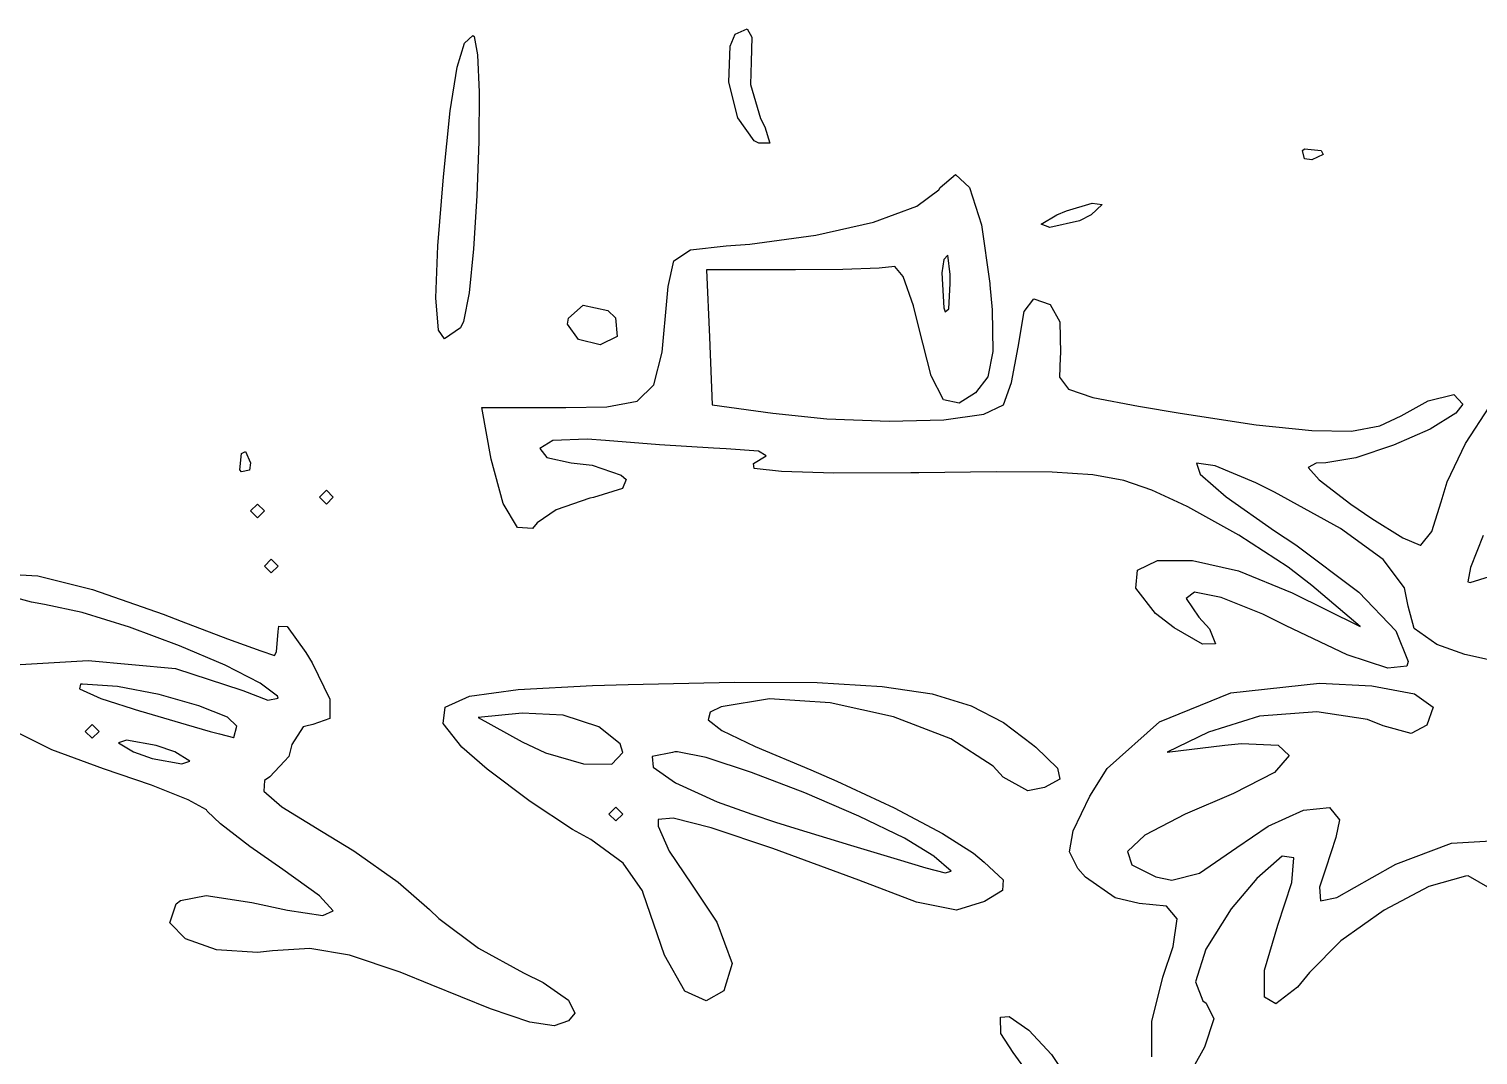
# Model space of a CAD drawing. Extents: x 111.7 to 189.1, y -142.8 to -74.9.
# Drawn here: x 161.72 to 172.53, y -114.61 to -106.95 of the extents above; entities that cross this region are included whole.
import ezdxf

# ---------------------------------------------------------------- set-up
doc = ezdxf.new("R2010")
doc.units = 0
doc.layers.add('BLACK', color=7, linetype='CONTINUOUS')

msp = doc.modelspace()

# ---------------------------------------------------------------- linework, layer by layer
at = {"layer": 'BLACK', "linetype": 'CONTINUOUS'}
for p, q in [((164.965, -107.054), (165.028, -106.998)), ((165.028, -106.998), (165.037, -107.005)), ((165.037, -107.005), (165.064, -107.142)), ((166.948, -107.077), (166.986, -106.987)), ((166.986, -106.987), (167.074, -106.948)), ((167.074, -106.948), (167.111, -107.01)), ((167.111, -107.01), (167.104, -107.194)), ((164.911, -107.233), (164.965, -107.054)), ((165.064, -107.142), (165.075, -107.421)), ((166.937, -107.346), (166.948, -107.077)), ((164.859, -107.559), (164.911, -107.233)), ((167.104, -107.194), (167.099, -107.363)), ((167.006, -107.611), (166.937, -107.346)), ((167.099, -107.363), (167.175, -107.617)), ((165.075, -107.421), (165.072, -107.789)), ((164.809, -108.052), (164.859, -107.559)), ((167.128, -107.782), (167.006, -107.611)), ((167.175, -107.617), (167.207, -107.678)), ((167.207, -107.678), (167.244, -107.8)), ((165.072, -107.789), (165.058, -108.195)), ((167.162, -107.8), (167.128, -107.782)), ((167.244, -107.8), (167.162, -107.8)), ((171.219, -107.855), (171.234, -107.843)), ((171.234, -107.917), (171.219, -107.855)), ((171.234, -107.843), (171.357, -107.855)), ((171.373, -107.886), (171.288, -107.924)), ((171.357, -107.855), (171.373, -107.886)), ((171.288, -107.924), (171.234, -107.917)), ((164.767, -108.567), (164.809, -108.052)), ((168.514, -108.131), (168.63, -108.035)), ((168.63, -108.035), (168.735, -108.132)), ((165.058, -108.195), (165.033, -108.589)), ((168.34, -108.272), (168.504, -108.148)), ((168.504, -108.148), (168.514, -108.131)), ((168.735, -108.132), (168.823, -108.411)), ((168.018, -108.39), (168.34, -108.272)), ((169.27, -108.405), (169.386, -108.335)), ((169.386, -108.335), (169.457, -108.306)), ((169.457, -108.306), (169.649, -108.248)), ((169.643, -108.335), (169.554, -108.381)), ((169.723, -108.258), (169.643, -108.335)), ((169.649, -108.248), (169.723, -108.258)), ((167.587, -108.488), (168.018, -108.39)), ((168.823, -108.411), (168.885, -108.849)), ((169.334, -108.429), (169.27, -108.405)), ((169.554, -108.381), (169.334, -108.429)), ((166.918, -108.568), (167.094, -108.555)), ((167.094, -108.555), (167.587, -108.488)), ((164.752, -108.956), (164.767, -108.567)), ((165.033, -108.589), (165, -108.918)), ((166.529, -108.68), (166.652, -108.597)), ((166.652, -108.597), (166.918, -108.568)), ((168.573, -108.638), (168.543, -108.67)), ((168.589, -108.78), (168.573, -108.638)), ((166.485, -108.871), (166.529, -108.68)), ((167.436, -108.747), (166.771, -108.747)), ((166.771, -108.747), (166.793, -109.25)), ((167.79, -108.743), (167.436, -108.747)), ((168.059, -108.733), (167.79, -108.743)), ((168.177, -108.721), (168.059, -108.733)), ((168.24, -108.796), (168.177, -108.721)), ((168.543, -108.67), (168.527, -108.769)), ((168.527, -108.769), (168.543, -109.029)), ((166.478, -108.952), (166.485, -108.871)), ((168.317, -109.015), (168.24, -108.796)), ((168.58, -109.037), (168.59, -108.849)), ((168.59, -108.849), (168.589, -108.78)), ((168.885, -108.849), (168.886, -108.859)), ((168.886, -108.859), (168.902, -109.044)), ((164.773, -109.196), (164.752, -108.956)), ((165, -108.918), (164.959, -109.132)), ((166.441, -109.36), (166.478, -108.952)), ((169.142, -109.058), (169.213, -108.964)), ((169.213, -108.964), (169.337, -109.006)), ((165.741, -109.106), (165.852, -109.009)), ((165.852, -109.009), (166.036, -109.05)), ((166.036, -109.05), (166.093, -109.105)), ((168.356, -109.176), (168.317, -109.015)), ((168.543, -109.029), (168.553, -109.059)), ((168.553, -109.059), (168.58, -109.037)), ((168.902, -109.044), (168.909, -109.357)), ((169.097, -109.324), (169.142, -109.058)), ((169.337, -109.006), (169.407, -109.134)), ((164.817, -109.261), (164.773, -109.196)), ((164.937, -109.179), (164.817, -109.261)), ((164.959, -109.132), (164.937, -109.179)), ((165.735, -109.153), (165.741, -109.106)), ((165.816, -109.266), (165.735, -109.153)), ((166.093, -109.105), (166.105, -109.245)), ((168.449, -109.537), (168.356, -109.176)), ((169.407, -109.134), (169.414, -109.368)), ((165.979, -109.305), (165.816, -109.266)), ((166.105, -109.245), (165.979, -109.305)), ((166.793, -109.25), (166.815, -109.754)), ((166.379, -109.604), (166.441, -109.36)), ((168.909, -109.357), (168.871, -109.546)), ((169.048, -109.587), (169.097, -109.324)), ((169.097, -109.324), (169.097, -109.324)), ((169.41, -109.4), (169.405, -109.547)), ((169.414, -109.368), (169.41, -109.4)), ((166.254, -109.727), (166.379, -109.604)), ((168.541, -109.717), (168.449, -109.537)), ((168.871, -109.546), (168.779, -109.664)), ((168.987, -109.754), (169.048, -109.587)), ((169.405, -109.547), (169.472, -109.637)), ((169.472, -109.637), (169.654, -109.699)), ((166.029, -109.77), (166.254, -109.727)), ((168.656, -109.742), (168.541, -109.717)), ((168.779, -109.664), (168.656, -109.742)), ((169.654, -109.699), (169.996, -109.764)), ((171.956, -109.836), (172.156, -109.724)), ((172.156, -109.724), (172.348, -109.676)), ((172.348, -109.676), (172.416, -109.749)), ((165.166, -110.161), (165.095, -109.775)), ((165.095, -109.775), (165.722, -109.775)), ((165.722, -109.775), (166.029, -109.77)), ((166.815, -109.754), (167.266, -109.816)), ((167.266, -109.816), (167.67, -109.858)), ((168.542, -109.865), (168.842, -109.823)), ((168.842, -109.823), (168.987, -109.754)), ((169.996, -109.764), (170.306, -109.816)), ((170.306, -109.816), (170.874, -109.903)), ((171.796, -109.912), (171.956, -109.836)), ((172.364, -109.817), (172.171, -109.935)), ((172.416, -109.749), (172.364, -109.817)), ((172.436, -110.043), (172.616, -109.763)), ((167.67, -109.858), (168.135, -109.877)), ((168.135, -109.877), (168.542, -109.865)), ((170.874, -109.903), (171.289, -109.947)), ((171.289, -109.947), (171.585, -109.95)), ((171.585, -109.95), (171.796, -109.912)), ((172.171, -109.935), (171.899, -110.055)), ((165.624, -110.021), (165.529, -110.08)), ((165.882, -110.01), (165.624, -110.021)), ((166.018, -110.02), (165.882, -110.01)), ((166.421, -110.052), (166.018, -110.02)), ((166.824, -110.077), (166.421, -110.052)), ((171.899, -110.055), (171.617, -110.149)), ((172.298, -110.328), (172.436, -110.043)), ((163.289, -110.24), (163.301, -110.118)), ((163.301, -110.118), (163.332, -110.102)), ((163.332, -110.102), (163.37, -110.186)), ((165.254, -110.49), (165.166, -110.161)), ((165.529, -110.08), (165.58, -110.147)), ((165.58, -110.147), (165.761, -110.188)), ((166.918, -110.082), (166.824, -110.077)), ((167.16, -110.1), (166.918, -110.082)), ((167.123, -110.191), (167.218, -110.134)), ((167.218, -110.134), (167.16, -110.1)), ((171.617, -110.149), (171.393, -110.186)), ((163.301, -110.255), (163.289, -110.24)), ((163.362, -110.241), (163.301, -110.255)), ((163.37, -110.186), (163.362, -110.241)), ((165.761, -110.188), (165.918, -110.205)), ((165.918, -110.205), (166.134, -110.28)), ((166.134, -110.28), (166.173, -110.311)), ((167.128, -110.229), (167.123, -110.191)), ((167.33, -110.253), (167.128, -110.229)), ((167.721, -110.265), (167.33, -110.253)), ((168.296, -110.262), (167.721, -110.265)), ((168.357, -110.261), (168.296, -110.262)), ((168.935, -110.254), (168.357, -110.261)), ((169.352, -110.257), (168.935, -110.254)), ((169.654, -110.278), (169.352, -110.257)), ((169.886, -110.32), (169.654, -110.278)), ((170.566, -110.21), (170.427, -110.19)), ((170.427, -110.19), (170.455, -110.271)), ((170.455, -110.271), (170.65, -110.441)), ((170.871, -110.337), (170.566, -110.21)), ((171.32, -110.189), (171.262, -110.223)), ((171.262, -110.223), (171.344, -110.315)), ((171.393, -110.186), (171.32, -110.189)), ((163.884, -110.443), (163.935, -110.392)), ((163.935, -110.392), (163.987, -110.443)), ((166.145, -110.379), (165.929, -110.445)), ((166.173, -110.311), (166.145, -110.379)), ((170.094, -110.391), (169.886, -110.32)), ((170.322, -110.496), (170.094, -110.391)), ((171.009, -110.405), (170.871, -110.337)), ((171.344, -110.315), (171.58, -110.495)), ((172.253, -110.478), (172.298, -110.328)), ((163.37, -110.546), (163.421, -110.495)), ((163.421, -110.495), (163.473, -110.546)), ((163.935, -110.495), (163.884, -110.443)), ((163.987, -110.443), (163.935, -110.495)), ((165.362, -110.67), (165.254, -110.49)), ((165.902, -110.451), (165.651, -110.537)), ((165.929, -110.445), (165.902, -110.451)), ((170.362, -110.516), (170.322, -110.496)), ((170.65, -110.441), (171.01, -110.694)), ((171.503, -110.678), (171.009, -110.405)), ((171.58, -110.495), (171.737, -110.604)), ((172.183, -110.701), (172.253, -110.478)), ((163.421, -110.598), (163.37, -110.546)), ((163.473, -110.546), (163.421, -110.598)), ((165.651, -110.537), (165.508, -110.635)), ((170.744, -110.727), (170.362, -110.516)), ((171.737, -110.604), (171.968, -110.747)), ((165.472, -110.678), (165.362, -110.67)), ((165.508, -110.635), (165.472, -110.678)), ((171.01, -110.694), (171.17, -110.8)), ((171.82, -110.91), (171.503, -110.678)), ((172.103, -110.803), (172.183, -110.701)), ((171.111, -110.966), (170.744, -110.727)), ((171.17, -110.8), (171.638, -111.152)), ((171.968, -110.747), (172.097, -110.803)), ((172.097, -110.803), (172.103, -110.803)), ((172.567, -110.73), (172.472, -110.969)), ((163.473, -110.958), (163.524, -110.906)), ((163.524, -110.906), (163.575, -110.958)), ((169.988, -110.988), (170.137, -110.917)), ((170.137, -110.917), (170.397, -110.916)), ((170.397, -110.916), (170.741, -110.994)), ((171.979, -111.12), (171.82, -110.91)), ((161.518, -111.015), (161.782, -111.031)), ((161.782, -111.031), (162.189, -111.133)), ((163.524, -111.009), (163.473, -110.958)), ((163.575, -110.958), (163.524, -111.009)), ((169.974, -111.123), (169.988, -110.988)), ((170.741, -110.994), (171.142, -111.158)), ((171.288, -111.102), (171.111, -110.966)), ((172.472, -110.969), (172.452, -111.076)), ((172.469, -111.081), (172.615, -111.035)), ((162.189, -111.133), (162.718, -111.317)), ((170.123, -111.312), (169.974, -111.123)), ((171.648, -111.41), (171.288, -111.102)), ((171.638, -111.152), (171.916, -111.441)), ((172.008, -111.257), (171.979, -111.12)), ((172.452, -111.076), (172.469, -111.081)), ((161.735, -111.228), (161.507, -111.166)), ((161.833, -111.244), (161.735, -111.228)), ((162.113, -111.305), (161.833, -111.244)), ((170.413, -111.153), (170.35, -111.201)), ((170.35, -111.201), (170.446, -111.34)), ((170.612, -111.193), (170.413, -111.153)), ((170.924, -111.318), (170.612, -111.193)), ((171.142, -111.158), (171.648, -111.41)), ((172.053, -111.425), (172.008, -111.257)), ((162.465, -111.415), (162.113, -111.305)), ((162.718, -111.317), (162.852, -111.369)), ((170.26, -111.42), (170.123, -111.312)), ((170.446, -111.34), (170.524, -111.427)), ((171.097, -111.403), (170.924, -111.318)), ((162.838, -111.553), (162.465, -111.415)), ((162.852, -111.369), (163.198, -111.5)), ((163.562, -111.599), (163.576, -111.446)), ((163.576, -111.446), (163.58, -111.406)), ((163.58, -111.406), (163.643, -111.409)), ((163.643, -111.409), (163.781, -111.603)), ((170.472, -111.541), (170.26, -111.42)), ((170.524, -111.427), (170.57, -111.539)), ((171.553, -111.62), (171.097, -111.403)), ((171.916, -111.441), (172.008, -111.671)), ((172.222, -111.544), (172.053, -111.425)), ((163.181, -111.699), (162.838, -111.553)), ((163.198, -111.5), (163.445, -111.592)), ((170.57, -111.539), (170.472, -111.541)), ((172.429, -111.617), (172.222, -111.544)), ((161.375, -111.708), (162.158, -111.663)), ((162.158, -111.663), (162.809, -111.723)), ((163.445, -111.592), (163.547, -111.626)), ((163.547, -111.626), (163.562, -111.599)), ((163.781, -111.603), (163.828, -111.68)), ((163.828, -111.68), (163.961, -111.951)), ((171.855, -111.721), (171.553, -111.62)), ((172.008, -111.671), (171.997, -111.706)), ((172.757, -111.691), (172.429, -111.617)), ((162.809, -111.723), (163.305, -111.885)), ((163.442, -111.831), (163.181, -111.699)), ((171.997, -111.706), (171.855, -111.721)), ((162.101, -111.84), (162.094, -111.874)), ((162.094, -111.874), (162.253, -111.946)), ((162.116, -111.839), (162.101, -111.84)), ((162.377, -111.858), (162.116, -111.839)), ((162.688, -111.918), (162.377, -111.858)), ((163.305, -111.885), (163.311, -111.888)), ((163.311, -111.888), (163.498, -111.96)), ((163.57, -111.928), (163.442, -111.831)), ((165.004, -111.929), (165.366, -111.879)), ((165.366, -111.879), (165.92, -111.85)), ((165.92, -111.85), (166.187, -111.842)), ((166.187, -111.842), (166.977, -111.825)), ((166.977, -111.825), (167.598, -111.828)), ((167.598, -111.828), (168.082, -111.856)), ((168.082, -111.856), (168.455, -111.913)), ((170.152, -112.12), (170.685, -111.905)), ((170.685, -111.905), (171.346, -111.833)), ((171.346, -111.833), (171.736, -111.851)), ((171.736, -111.851), (172.054, -111.912)), ((162.253, -111.946), (162.547, -112.041)), ((162.984, -112.001), (162.688, -111.918)), ((163.198, -112.087), (162.984, -112.001)), ((163.498, -111.96), (163.575, -111.944)), ((163.575, -111.944), (163.57, -111.928)), ((163.961, -111.951), (163.962, -112.097)), ((164.807, -112.134), (164.822, -112.011)), ((164.822, -112.011), (165.004, -111.929)), ((166.881, -112.009), (166.799, -112.049)), ((167.242, -111.948), (166.881, -112.009)), ((167.694, -111.979), (167.242, -111.948)), ((168.167, -112.084), (167.694, -111.979)), ((168.455, -111.913), (168.747, -112.001)), ((168.747, -112.001), (168.987, -112.126)), ((172.054, -111.912), (172.195, -112.012)), ((172.195, -112.012), (172.147, -112.145)), ((162.547, -112.041), (162.551, -112.042)), ((162.551, -112.042), (162.889, -112.14)), ((163.267, -112.152), (163.198, -112.087)), ((163.962, -112.097), (163.833, -112.14)), ((165.396, -112.057), (165.067, -112.089)), ((165.067, -112.089), (165.396, -112.269)), ((165.702, -112.072), (165.396, -112.057)), ((165.968, -112.157), (165.702, -112.072)), ((166.799, -112.049), (166.784, -112.106)), ((166.784, -112.106), (166.887, -112.185)), ((168.595, -112.247), (168.167, -112.084)), ((169.761, -112.47), (170.152, -112.12)), ((170.898, -112.079), (170.517, -112.197)), ((171.326, -112.047), (170.898, -112.079)), ((171.705, -112.103), (171.326, -112.047)), ((171.82, -112.15), (171.705, -112.103)), ((161.887, -112.33), (161.613, -112.192)), ((162.187, -112.14), (162.136, -112.192)), ((162.136, -112.192), (162.187, -112.243)), ((162.239, -112.192), (162.187, -112.14)), ((162.187, -112.243), (162.239, -112.192)), ((162.889, -112.14), (163.069, -112.192)), ((163.069, -112.192), (163.137, -112.211)), ((163.137, -112.211), (163.241, -112.239)), ((163.245, -112.239), (163.267, -112.152)), ((163.761, -112.157), (163.678, -112.289)), ((163.782, -112.152), (163.761, -112.157)), ((163.833, -112.14), (163.782, -112.152)), ((164.946, -112.309), (164.807, -112.134)), ((166.128, -112.286), (165.968, -112.157)), ((166.887, -112.185), (167.134, -112.304)), ((168.987, -112.126), (169.204, -112.29)), ((170.517, -112.197), (170.208, -112.347)), ((172.03, -112.209), (171.82, -112.15)), ((172.147, -112.145), (172.03, -112.209)), ((162.271, -112.471), (161.887, -112.33)), ((162.444, -112.257), (162.384, -112.278)), ((162.384, -112.278), (162.496, -112.346)), ((162.664, -112.297), (162.444, -112.257)), ((162.804, -112.346), (162.664, -112.297)), ((163.241, -112.239), (163.245, -112.239)), ((163.678, -112.289), (163.655, -112.379)), ((165.136, -112.474), (164.946, -112.309)), ((165.396, -112.269), (165.571, -112.352)), ((166.146, -112.349), (166.128, -112.286)), ((167.134, -112.304), (167.549, -112.48)), ((168.911, -112.451), (168.595, -112.247)), ((169.204, -112.29), (169.228, -112.311)), ((169.228, -112.311), (169.391, -112.467)), ((170.208, -112.347), (170.639, -112.295)), ((170.639, -112.295), (170.763, -112.283)), ((170.763, -112.283), (171.037, -112.295)), ((171.037, -112.295), (171.12, -112.372)), ((162.496, -112.346), (162.636, -112.395)), ((162.636, -112.395), (162.856, -112.434)), ((162.916, -112.414), (162.804, -112.346)), ((162.856, -112.434), (162.916, -112.414)), ((163.622, -112.414), (163.514, -112.531)), ((163.655, -112.379), (163.622, -112.414)), ((165.571, -112.352), (165.854, -112.435)), ((165.854, -112.435), (166.064, -112.436)), ((166.064, -112.436), (166.146, -112.349)), ((166.518, -112.349), (166.366, -112.379)), ((166.366, -112.379), (166.374, -112.46)), ((166.536, -112.346), (166.518, -112.349)), ((166.556, -112.346), (166.536, -112.346)), ((166.77, -112.388), (166.556, -112.346)), ((167.107, -112.498), (166.77, -112.388)), ((171.12, -112.372), (171.01, -112.498)), ((162.63, -112.594), (162.271, -112.471)), ((163.514, -112.531), (163.474, -112.559)), ((165.456, -112.715), (165.136, -112.474)), ((166.374, -112.46), (166.541, -112.577)), ((167.506, -112.652), (167.107, -112.498)), ((167.549, -112.48), (167.745, -112.564)), ((168.985, -112.533), (168.911, -112.451)), ((169.169, -112.636), (168.985, -112.533)), ((169.408, -112.55), (169.294, -112.612)), ((169.391, -112.467), (169.408, -112.55)), ((169.632, -112.675), (169.761, -112.47)), ((171.01, -112.498), (170.703, -112.655)), ((162.904, -112.703), (162.63, -112.594)), ((163.474, -112.559), (163.468, -112.639)), ((163.468, -112.639), (163.602, -112.756)), ((166.541, -112.577), (166.851, -112.718)), ((167.907, -112.824), (167.506, -112.652)), ((167.745, -112.564), (168.172, -112.764)), ((169.294, -112.612), (169.169, -112.636)), ((170.703, -112.655), (170.343, -112.811)), ((163.04, -112.779), (162.904, -112.703)), ((163.602, -112.756), (163.899, -112.936)), ((165.772, -112.924), (165.456, -112.715)), ((166.095, -112.757), (166.043, -112.809)), ((166.146, -112.809), (166.095, -112.757)), ((166.851, -112.718), (167.111, -112.809)), ((168.172, -112.764), (168.532, -112.954)), ((169.508, -112.935), (169.632, -112.675)), ((171.227, -112.78), (171.42, -112.76)), ((171.42, -112.76), (171.494, -112.853)), ((163.045, -112.787), (163.04, -112.779)), ((163.144, -112.883), (163.045, -112.787)), ((166.043, -112.809), (166.095, -112.86)), ((166.095, -112.86), (166.146, -112.809)), ((166.523, -112.841), (166.41, -112.849)), ((166.41, -112.849), (166.41, -112.901)), ((166.807, -112.913), (166.523, -112.841)), ((167.111, -112.809), (167.286, -112.869)), ((167.286, -112.869), (167.43, -112.914)), ((168.248, -112.989), (167.907, -112.824)), ((170.343, -112.811), (170.042, -112.968)), ((170.963, -112.9), (171.227, -112.78)), ((171.494, -112.853), (171.468, -112.984)), ((163.364, -113.052), (163.144, -112.883)), ((163.899, -112.936), (164.141, -113.084)), ((165.908, -113), (165.772, -112.924)), ((166.41, -112.901), (166.494, -113.086)), ((167.267, -113.066), (166.807, -112.913)), ((167.43, -112.914), (167.846, -113.042)), ((168.468, -113.124), (168.248, -112.989)), ((168.532, -112.954), (168.763, -113.102)), ((169.48, -113.091), (169.508, -112.935)), ((170.042, -112.968), (169.914, -113.089)), ((170.73, -113.06), (170.963, -112.9)), ((171.468, -112.984), (171.393, -113.213)), ((163.61, -113.224), (163.364, -113.052)), ((164.141, -113.084), (164.471, -113.318)), ((166.149, -113.177), (165.908, -113)), ((166.494, -113.086), (166.66, -113.334)), ((167.907, -113.302), (167.267, -113.066)), ((167.846, -113.042), (168.194, -113.147)), ((169.543, -113.215), (169.48, -113.091)), ((169.914, -113.089), (169.945, -113.188)), ((170.451, -113.25), (170.73, -113.06)), ((171.915, -113.184), (172.331, -113.026)), ((172.331, -113.026), (172.669, -113.008)), ((166.295, -113.382), (166.149, -113.177)), ((168.194, -113.147), (168.409, -113.21)), ((168.471, -113.126), (168.468, -113.124)), ((168.596, -113.235), (168.471, -113.126)), ((168.763, -113.102), (168.844, -113.168)), ((168.844, -113.168), (168.915, -113.235)), ((169.945, -113.188), (170.124, -113.279)), ((171.068, -113.124), (170.878, -113.29)), ((171.155, -113.135), (171.068, -113.124)), ((171.139, -113.321), (171.155, -113.135)), ((171.739, -113.282), (171.915, -113.184)), ((163.885, -113.421), (163.61, -113.224)), ((168.338, -113.467), (167.907, -113.302)), ((168.409, -113.21), (168.552, -113.247)), ((168.552, -113.247), (168.596, -113.235)), ((168.915, -113.235), (168.984, -113.3)), ((168.984, -113.3), (168.981, -113.379)), ((169.6, -113.281), (169.543, -113.215)), ((169.822, -113.434), (169.6, -113.281)), ((170.124, -113.279), (170.243, -113.304)), ((170.243, -113.304), (170.451, -113.25)), ((170.878, -113.29), (170.686, -113.517)), ((171.393, -113.213), (171.346, -113.354)), ((171.474, -113.432), (171.739, -113.282)), ((172.435, -113.272), (172.162, -113.35)), ((172.455, -113.271), (172.435, -113.272)), ((172.619, -113.364), (172.455, -113.271)), ((162.846, -113.454), (163.039, -113.417)), ((163.039, -113.417), (163.379, -113.47)), ((163.987, -113.533), (163.885, -113.421)), ((164.471, -113.318), (164.704, -113.522)), ((166.3, -113.399), (166.295, -113.382)), ((166.457, -113.864), (166.3, -113.399)), ((166.66, -113.334), (166.849, -113.617)), ((168.981, -113.379), (168.847, -113.463)), ((171.034, -113.638), (171.139, -113.321)), ((171.346, -113.354), (171.352, -113.457)), ((172.162, -113.35), (171.827, -113.527)), ((162.768, -113.621), (162.814, -113.48)), ((162.814, -113.48), (162.846, -113.454)), ((163.379, -113.47), (163.645, -113.528)), ((163.645, -113.528), (163.909, -113.566)), ((164.704, -113.522), (164.774, -113.59)), ((168.636, -113.527), (168.338, -113.467)), ((168.847, -113.463), (168.636, -113.527)), ((170.001, -113.477), (169.822, -113.434)), ((170.203, -113.498), (170.001, -113.477)), ((170.283, -113.591), (170.203, -113.498)), ((170.686, -113.517), (170.497, -113.819)), ((171.352, -113.457), (171.474, -113.432)), ((171.827, -113.527), (171.506, -113.756)), ((162.883, -113.742), (162.768, -113.621)), ((163.909, -113.566), (163.987, -113.533)), ((164.774, -113.59), (165.07, -113.81)), ((166.849, -113.617), (166.963, -113.925)), ((170.253, -113.798), (170.283, -113.591)), ((170.935, -113.975), (171.034, -113.638)), ((163.116, -113.823), (162.883, -113.742)), ((163.42, -113.842), (163.116, -113.823)), ((163.534, -113.83), (163.42, -113.842)), ((163.812, -113.814), (163.534, -113.83)), ((164.108, -113.863), (163.812, -113.814)), ((165.07, -113.81), (165.406, -113.994)), ((170.176, -114.027), (170.253, -113.798)), ((170.497, -113.819), (170.421, -114.061)), ((171.506, -113.756), (171.271, -113.993)), ((164.485, -113.99), (164.108, -113.863)), ((166.611, -114.131), (166.457, -113.864)), ((166.963, -113.925), (166.9, -114.128)), ((164.717, -114.084), (164.485, -113.99)), ((165.406, -113.994), (165.552, -114.067)), ((165.552, -114.067), (165.742, -114.199)), ((170.095, -114.359), (170.176, -114.027)), ((170.421, -114.061), (170.475, -114.203)), ((170.935, -114.177), (170.935, -113.975)), ((171.271, -113.993), (171.182, -114.102)), ((165.16, -114.264), (164.717, -114.084)), ((166.768, -114.205), (166.611, -114.131)), ((166.9, -114.128), (166.768, -114.205)), ((171.021, -114.225), (170.935, -114.177)), ((171.182, -114.102), (171.021, -114.225)), ((165.454, -114.364), (165.16, -114.264)), ((165.742, -114.199), (165.788, -114.297)), ((170.475, -114.203), (170.501, -114.221)), ((170.501, -114.221), (170.556, -114.337)), ((165.636, -114.391), (165.454, -114.364)), ((165.742, -114.353), (165.636, -114.391)), ((165.788, -114.297), (165.742, -114.353)), ((168.966, -114.325), (169.029, -114.32)), ((168.968, -114.448), (168.966, -114.325)), ((169.029, -114.32), (169.177, -114.422)), ((170.095, -114.622), (170.095, -114.359)), ((170.556, -114.337), (170.487, -114.549)), ((169.061, -114.59), (168.968, -114.448)), ((169.177, -114.422), (169.345, -114.605)), ((169.2, -114.782), (169.061, -114.59)), ((169.345, -114.605), (169.483, -114.812)), ((170.487, -114.549), (170.404, -114.701))]:
    msp.add_line(p, q, dxfattribs=at)

doc.saveas('drawing.dxf')
